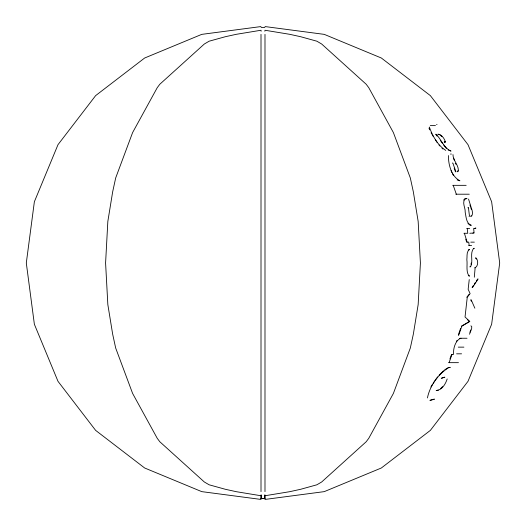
<?xml version="1.0" encoding="UTF-8"?>
<svg xmlns="http://www.w3.org/2000/svg" width="526" height="526" viewBox="0 0 526 526"><rect width="100%" height="100%" fill="white"/><g stroke="black" fill="none" stroke-linecap="round" stroke-linejoin="round"><path stroke-width="0.79" d="M444.97 142.04L444.976 141.494M445.43 142.04C444.542 138.798 441.958 134.735 438.336 134.268M427.434 397.939C429.86 385.834 438.158 374.164 448.685 367.641M474.307 277.222L475.136 267.859C478.364 265.952 478.206 261.034 476.418 258.167L475.458 257.885L476.464 259.022M466.016 308.282L465.037 316.994L469.764 321.419L461.854 326.179L458.593 335.509M466.075 307.756L467.252 297.262L470.126 293.6L468.147 289.326L469.245 279.569M264.861 31.231L264.992 30.252L289.714 34.315L300.648 36.715L316.882 41.206L321.675 44.02L366.195 84.259L368.779 87.717L393.402 132.598L410.319 177.946L413.344 191.865L418.163 221.426L420.412 263L418.163 304.574L413.344 334.135L410.319 348.054L393.402 393.402L368.779 438.283L366.195 441.741L321.675 481.98L316.882 484.794L300.648 489.285L289.714 491.685L264.992 495.748L264.861 494.769M261.139 494.769L261.008 495.748L236.286 491.685L225.352 489.285L209.118 484.794L204.325 481.98L159.805 441.741L157.221 438.283L132.598 393.402L115.681 348.054L112.656 334.135L107.837 304.574L105.588 263L107.837 221.426L112.656 191.865L115.681 177.946L132.598 132.598L157.221 87.717L159.805 84.259L204.325 44.02L209.118 41.206L225.352 36.715L236.286 34.315L261.008 30.252L261.139 31.231M447.172 378.957C445.601 383.947 441.998 390.213 436.172 390.542L438.368 390.088M470.98 264.354L471.27 263M473.775 232.4L472.913 233.281M449.947 358.91L451.255 355.168M458.383 334.792L460.644 328.329M449.099 362.657L451.979 354.419M458.061 170.648L457.173 171.798L458.245 171.391C459.178 165.328 452.919 160.713 452.978 154.565M469.928 332.235L470.777 329.993M469.494 334.253L471.658 328.579L471.73 326.574L470.895 325.824M470.468 266.209L469.863 266.925L470.619 266.741C473.525 261.12 469.646 253.933 473.407 248.64L474.32 248.318L473.86 248.318M463.649 200.071L464.589 198.946L467.003 198.572M430.893 386.985L432.352 384.545M473.393 285.5L472.105 287.446L472.565 287.446L478.141 279.004M474.248 284.198L475.537 282.252M476.392 280.956L477.68 279.004M433.135 383.309L434.798 380.811M456.338 341.466L457.127 340.329M435.212 380.186L437.658 376.892M466.792 297.262L469.192 294.212M439.105 375.189L443.569 370.731M442.576 386.63L440.505 388.747M444.707 369.791L448.224 367.641L450.256 367.372L449.796 367.372M471.322 215.897L470.652 216.304L471.783 215.897C473.321 213.175 472.019 209.9 471.099 207.244L468.548 199.071M461.394 326.179L469.764 321.419M468.35 249.83L469.639 249.363C466.246 251.375 467.305 256.313 466.851 259.614C467.627 264.933 465.826 270.877 468.765 275.67L469.639 276.032L468.304 275.67M474.676 267.859L475.497 267.399M441.261 378.24L444.851 377.214L444.391 377.214M441.722 378.24L443.812 377.333M434.095 399.149L429.933 400.385L434.555 399.149M460.138 338.382C454.957 341.479 453.241 348.738 453.504 354.419L451.518 354.419M473.972 228.521L475.938 228.087L473.676 228.738L474.09 232.998L469.784 233.281M466.595 198.572L465.043 198.946C461.743 202.681 465.589 207.961 465.201 212.267C466.102 216.686 466.22 223.642 471.303 225.306L469.83 225.089L467.962 223.353M459.678 338.382L461.052 338.251M261.008 26.563L201.741 34.368L144.65 58.011L95.627 95.627L58.011 144.65L34.368 201.741L26.3 263L34.368 324.259L58.011 381.35L95.627 430.373L144.65 467.989L201.741 491.632L261.008 499.437L261.139 495.295L261.139 498.451M261.08 27.556L264.92 27.556M264.861 498.451L264.861 495.295L264.992 499.437L324.259 491.632L381.35 467.989L430.373 430.373L467.989 381.35L491.632 324.259L499.7 263L491.632 201.741L467.989 144.65L430.373 95.627L381.35 58.011L324.259 34.368L264.992 26.563M436.573 124.504L437.034 124.504M430.307 125.615L435.469 125.615M437.685 134.268L438.796 134.268M450.48 154.065L451.4 154.065M452.399 163.06L452.86 163.06L455.904 171.778L455.444 171.778L454.175 168.142M452.761 185.336L466.167 185.336M455.864 194.206L469.271 194.206M469.028 216.285L469.488 216.285L468.429 207.573L467.969 207.573L468.087 207.921M466.759 228.409L469.698 228.409M463.945 233.281L467.765 233.281L467.219 228.409M466.68 242.144L468.765 242.144L469.126 245.405M470.783 242.144L474.347 242.144M468.666 245.405L471.605 245.405M460.592 338.251L467.016 338.251M458.284 347.14L463.906 347.14M456.607 353.814L461.572 353.814M448.639 362.657L458.475 362.657M264.992 498.444L261.008 498.444L263 498.444M444.595 142.033L445.108 142.217L444.135 142.033M445.778 150.39C437.645 145.38 432.471 135.78 429.354 127.042M457.153 179.931L459.908 180.793C451.446 176.572 448.205 164.5 448.468 155.564M448.119 149.93L451.012 151.087C443.918 148.108 441.34 139.456 436.093 134.268L435.633 134.268L437.106 136.142M439.914 134.801L441.86 136.602M442.011 148.279L442.839 149.009M467.627 319.834L469.304 321.419M445.884 147.767L446.627 148.608M438.986 144.966L439.782 145.932M443.714 145.018L445.509 147.346M440.459 140.62L442.346 143.203M455.24 163.277L455.989 164.309M435.383 139.778L437.139 142.408M432.655 135.471L433.391 136.668M431.07 132.769L431.879 134.169M452.518 173.758L453.419 175.428M470.921 208.303L471.408 209.328M451.065 170.641L451.926 172.561M474.86 308.197L471.178 299.813L470.717 299.813L471.329 301.207M453.221 185.336L456.325 194.206M428.986 128.048L429.591 129.856M469.942 205.015L470.638 207.244M453.649 158.194L454.332 160.371M464.405 233.281L467.141 242.144M465.766 239.192L466.45 241.408M264.992 34.374L264.992 491.626M261.008 34.374L261.008 491.626"/></g></svg>
